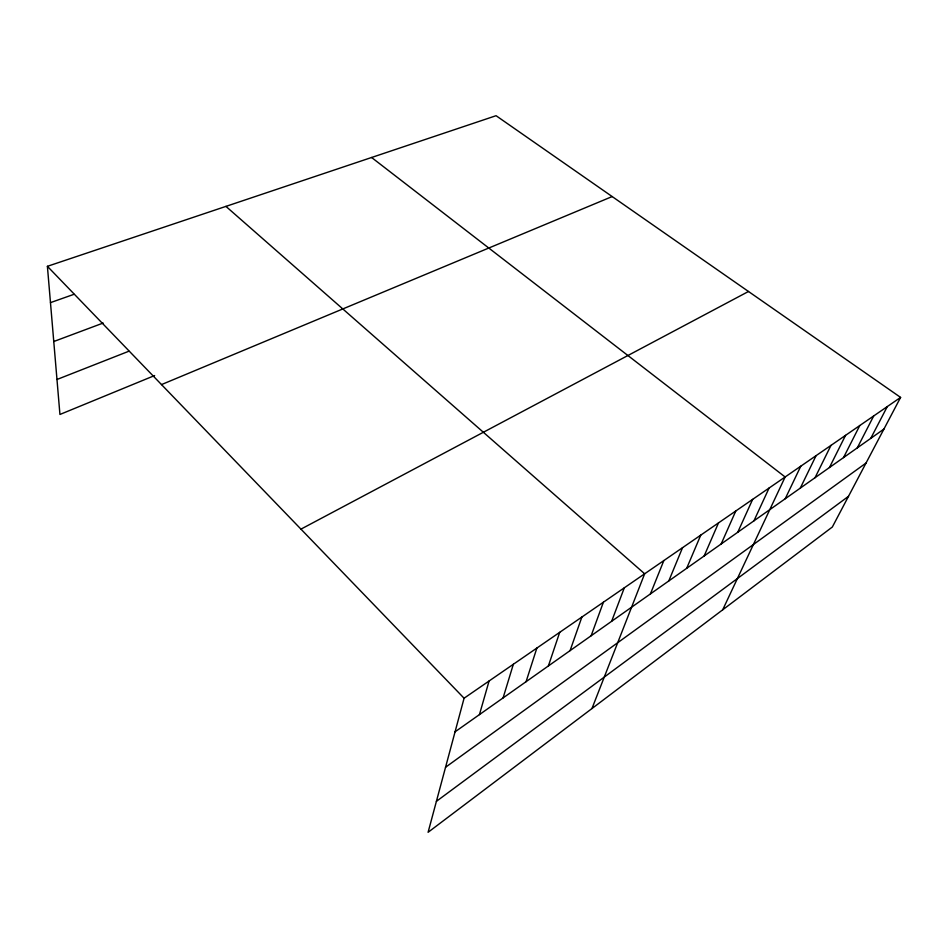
<?xml version="1.0" encoding="UTF-8"?>
<svg xmlns="http://www.w3.org/2000/svg" width="948" height="948" viewBox="0 0 948 948"><rect width="100%" height="100%" fill="white"/><g stroke="black" fill="none" stroke-linecap="round" stroke-linejoin="round"><path stroke-width="1.42" d="M900.6 397.413L464.082 698.226L428.093 832.297L832.332 527.017L900.6 397.413L496.065 115.703L47.4 266.317L59.937 414.466L154.619 375.55M479.439 714.626L489.085 680.984M503.092 697.918L513.342 664.275M526.069 681.707L536.864 648.065M548.382 665.946L559.699 632.328M570.068 650.648L581.871 617.053M591.137 635.764L603.39 602.217M611.638 621.295L624.317 587.807M591.967 708.535L644.652 573.789L225.932 206.38M650.423 593.91L663.849 560.552M668.79 580.946L682.548 547.671M686.684 568.314L700.762 535.122M704.139 556.002L718.501 522.905M721.155 543.986L735.79 510.984M737.757 532.266L752.653 499.371M753.956 520.819L769.089 488.03M722.696 609.813L785.134 476.986L371.592 157.487M785.217 498.755L800.787 466.191M800.302 488.113L816.062 455.668M815.043 477.709L830.981 445.382M829.441 467.542L845.557 435.345M843.519 457.6L859.789 425.534M857.288 447.883L873.701 415.947M870.75 438.379L887.304 406.574M436.388 801.356L848.507 496.314M445.536 767.276L866.022 463.051M455.052 731.832L883.927 429.077M300.954 529.138L748.482 291.486M161.504 384.592L612.171 196.556M56.987 379.484L128.881 351.222M53.763 341.517L103.178 323.043M50.469 302.637L74.039 294.295M47.4 266.317L464.082 698.226"/></g></svg>
